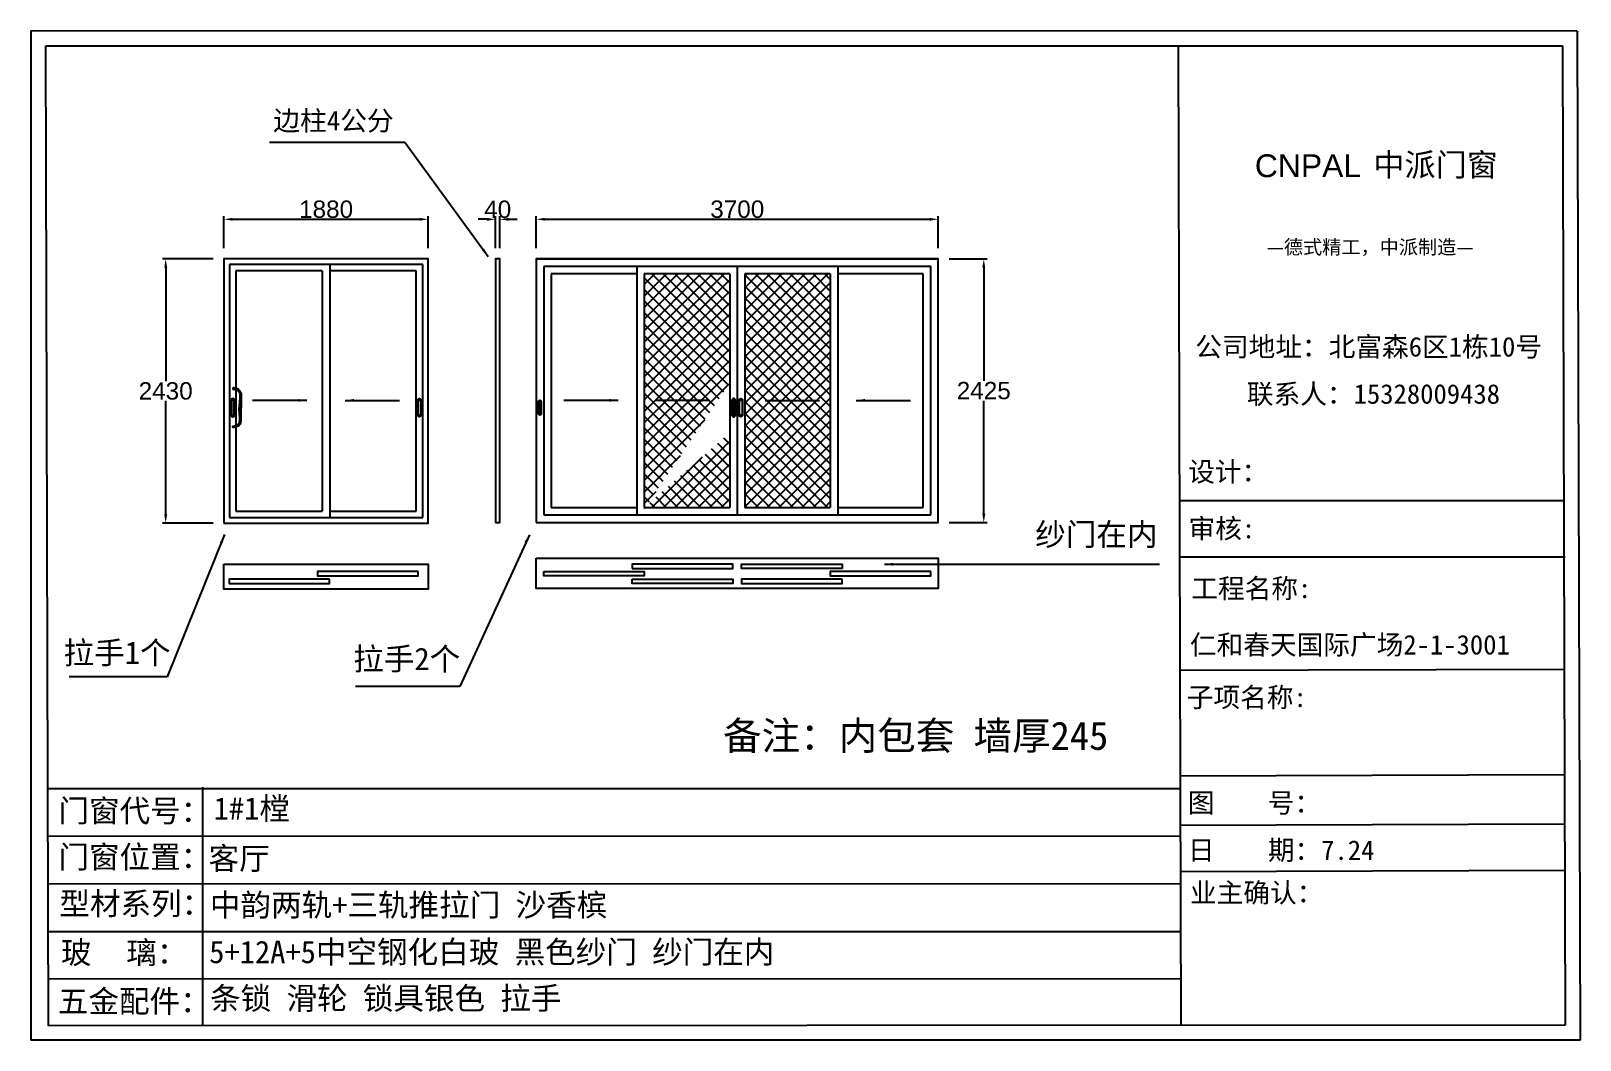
# Model space of a CAD drawing. Header units: inches. Extents: x -138455 to 599497, y -747149 to 13167.
# Drawn here: x 371612 to 385864, y -250119 to -240834 of the extents above; entities that cross this region are included whole.
import ezdxf

# ---------------------------------------------------------------- set-up
doc = ezdxf.new("R2010")
doc.units = ezdxf.units.IN
doc.header["$MEASUREMENT"] = 0
doc.header["$PDMODE"] = 35
doc.header["$PDSIZE"] = -3
doc.layers.add('0 @ 1', color=7, linetype='Continuous')
doc.styles.add('Annotative', font='arialbd.ttf')
doc.styles.add('MtXpl_', font='')
doc.styles.get("Standard").update_dxf_attribs({"font": 'arial.ttf'})
doc.styles.get('MtXpl_').set_extended_font_data('SimSun')
doc.dimstyles.get("Standard").update_dxf_attribs({"dimtxt": 80, "dimasz": 70, "dimexe": 40, "dimexo": 80, "dimgap": 0, "dimtad": 1, "dimtih": 1, "dimtoh": 1, "dimdec": 0, "dimzin": 0, "dimdsep": 46, "dimtxsty": 'Standard', "dimcen": 0.09, "dimadec": 0, "dimazin": 0, "dimtfac": 1, "dimtdec": 0, "dimtofl": 0, "dimtmove": 0, "dimatfit": 3, "dimfxl": 0, "dimtolj": 1, "dimtzin": 0, "dimarcsym": 0})
pattern_1 = [(45, (6902.07, -7352.45), (-53.033009, 53.033009), []), (135, (6902.07, -7352.45), (-53.033009, -53.033009), [])]

# ---------------------------------------------------------------- blocks, each defined once
blk = doc.blocks.new('*D1050')
at = {"color": 0, "lineweight": -2, "transparency": 16777216}
for p, q in [((376260, -242832), (376260, -242537)), ((376340, -242567), (379880, -242567)), ((379960, -242832), (379960, -242537))]:
    blk.add_line(p, q, dxfattribs=at)
at = {"color": 0, "transparency": 16777216}
for points in [[(376340, -242554), (376340, -242580), (376260, -242567)], [(379880, -242554), (379880, -242580), (379960, -242567)]]:
    blk.add_solid(points, dxfattribs=at)
at = {"layer": 'Defpoints', "color": 0, "transparency": 16777216}
for p in [(379960, -242567), (376260, -242932), (379960, -242932)]:
    blk.add_point(p, dxfattribs=at)
at = {"color": 0, "transparency": 16777216, "insert": (378110, -242475), "char_height": 160, "attachment_point": 5}
blk.add_mtext('\\A1;3700', dxfattribs=at)
blk = doc.blocks.new('*D1051')
at = {"color": 0, "lineweight": -2, "transparency": 16777216}
for p, q in [((380060, -242932), (380408, -242932)), ((380378, -243012), (380378, -244052)), ((380378, -245277), (380378, -244236)), ((380060, -245357), (380408, -245357))]:
    blk.add_line(p, q, dxfattribs=at)
at = {"color": 0, "transparency": 16777216}
for points in [[(380365, -243012), (380392, -243012), (380378, -242932)], [(380365, -245277), (380392, -245277), (380378, -245357)]]:
    blk.add_solid(points, dxfattribs=at)
at = {"layer": 'Defpoints', "color": 0, "transparency": 16777216}
for p in [(379960, -242932), (379960, -245357), (380378, -245357)]:
    blk.add_point(p, dxfattribs=at)
at = {"color": 0, "transparency": 16777216, "insert": (380378, -244144), "char_height": 160, "attachment_point": 5}
blk.add_mtext('\\A1;2425', dxfattribs=at)
blk = doc.blocks.new('*D1052')
at = {"color": 0, "lineweight": -2, "transparency": 16777216}
for p, q in [((375806, -242567), (375726, -242567)), ((375886, -242832), (375886, -242537)), ((375926, -242832), (375926, -242537)), ((376006, -242567), (376086, -242567))]:
    blk.add_line(p, q, dxfattribs=at)
at = {"color": 0, "transparency": 16777216}
for points in [[(375806, -242554), (375806, -242581), (375886, -242567)], [(376006, -242554), (376006, -242581), (375926, -242567)]]:
    blk.add_solid(points, dxfattribs=at)
at = {"layer": 'Defpoints', "color": 0, "transparency": 16777216}
for p in [(375926, -242567), (375886, -242932), (375926, -242932)]:
    blk.add_point(p, dxfattribs=at)
at = {"color": 0, "transparency": 16777216, "insert": (375906, -242476), "char_height": 160, "attachment_point": 5}
blk.add_mtext('\\A1;40', dxfattribs=at)
blk = doc.blocks.new('*D1053')
at = {"color": 0, "lineweight": -2, "transparency": 16777216}
for p, q in [((373387, -242832), (373387, -242537)), ((373467, -242567), (375187, -242567)), ((375267, -242832), (375267, -242537))]:
    blk.add_line(p, q, dxfattribs=at)
at = {"color": 0, "transparency": 16777216}
for points in [[(373467, -242554), (373467, -242580), (373387, -242567)], [(375187, -242554), (375187, -242580), (375267, -242567)]]:
    blk.add_solid(points, dxfattribs=at)
at = {"layer": 'Defpoints', "color": 0, "transparency": 16777216}
for p in [(375267, -242567), (373387, -242932), (375267, -242932)]:
    blk.add_point(p, dxfattribs=at)
at = {"color": 0, "transparency": 16777216, "insert": (374327, -242475), "char_height": 160, "attachment_point": 5}
blk.add_mtext('\\A1;1880', dxfattribs=at)
blk = doc.blocks.new('*D1054')
at = {"color": 0, "lineweight": -2, "transparency": 16777216}
for p, q in [((373287, -242932), (372821, -242932)), ((372851, -243012), (372851, -244055)), ((372851, -245282), (372851, -244238)), ((373287, -245362), (372821, -245362))]:
    blk.add_line(p, q, dxfattribs=at)
at = {"color": 0, "transparency": 16777216}
for points in [[(372838, -243012), (372865, -243012), (372851, -242932)], [(372838, -245282), (372865, -245282), (372851, -245362)]]:
    blk.add_solid(points, dxfattribs=at)
at = {"layer": 'Defpoints', "color": 0, "transparency": 16777216}
for p in [(373387, -242932), (372851, -245362), (373387, -245362)]:
    blk.add_point(p, dxfattribs=at)
at = {"color": 0, "transparency": 16777216, "insert": (372851, -244147), "char_height": 160, "attachment_point": 5}
blk.add_mtext('\\A1;2430', dxfattribs=at)
blk = doc.blocks.new('123hhh')
for centre, radius, start, end in [((280706.3, -83231.5), 10, 16.45017, 30.15144), ((280724, -83285), 15, 176.76219, 183.23781), ((280706.3, -83338.5), 10, 329.84856, 343.54983)]:
    blk.add_arc(centre, radius, start, end)
for points, knots in [([(280691.5, -83211), (280688.9, -83210.6), (280685.3, -83210.1), (280685, -83215), (280689.9, -83216.5), (280695.6, -83216.9), (280703.8, -83219.4), (280710.5, -83226.2), (280712.5, -83239.1), (280711.7, -83253.6), (280710.7, -83267.6), (280709.5, -83277.4), (280709.2, -83282.1), (280709.1, -83284.2)], [0, 0, 0, 0, 6.082763, 8.582763, 11.318747, 19.461781, 26.725965, 36.438119, 46.233865, 64.642794, 80.276332, 88.205882, 94.390611, 94.390611, 94.390611, 94.390611]), ([(280714.9, -83226.5), (280712.4, -83222.1), (280706.8, -83213.8), (280697, -83212), (280691.5, -83211)], [0.93741, 0.93741, 0.93741, 0.93741, 13.606526, 29.417915, 29.417915, 29.417915, 29.417915]), ([(280715.8, -83228.7), (280716.2, -83230), (280717.4, -83234.2), (280716.8, -83248.6), (280716.7, -83266), (280716.7, -83280.5), (280716.7, -83285)], [1.197256, 1.197256, 1.197256, 1.197256, 5.358743, 14.155697, 44.084834, 57.684594, 57.684594, 57.684594, 57.684594]), ([(280691.5, -83359), (280688.9, -83359.4), (280685.3, -83359.9), (280685, -83355), (280689.9, -83353.5), (280695.6, -83353.1), (280703.8, -83350.6), (280710.5, -83343.8), (280712.5, -83330.9), (280711.7, -83316.4), (280710.7, -83302.4), (280709.5, -83292.6), (280709.2, -83287.9), (280709.1, -83285.8)], [0, 0, 0, 0, 6.082763, 8.582763, 11.318747, 19.461781, 26.725965, 36.438119, 46.233865, 64.642794, 80.276332, 88.205882, 94.390611, 94.390611, 94.390611, 94.390611]), ([(280715.8, -83341.3), (280716.2, -83340), (280717.4, -83335.8), (280716.8, -83321.4), (280716.7, -83304), (280716.7, -83289.5), (280716.7, -83285)], [1.197256, 1.197256, 1.197256, 1.197256, 5.358743, 14.155697, 44.084834, 57.684594, 57.684594, 57.684594, 57.684594]), ([(280714.9, -83343.5), (280712.4, -83347.9), (280706.8, -83356.2), (280697, -83358), (280691.5, -83359)], [0.93741, 0.93741, 0.93741, 0.93741, 13.606526, 29.417915, 29.417915, 29.417915, 29.417915])]:
    blk.add_open_spline(points, degree=3, knots=knots)

msp = doc.modelspace()

# ---------------------------------------------------------------- hatches: boundary and pattern name
h = msp.add_hatch()
h.set_pattern_fill('ANSI37', color=256, scale=600)
h.set_pattern_definition(pattern_1)
edge = h.paths.add_edge_path()
edge.add_line((377254.1, -243069.8), (378041, -243069.8))
edge.add_line((378041, -243069.8), (378041, -244057.7))
edge.add_line((378041, -244553.5), (378041, -245235.5))
edge.add_line((378041, -245218.5), (377254.1, -245218.5))
edge.add_line((377254.1, -243069.8), (377254.1, -245235.5))
edge.add_line((378041, -244076), (378041, -244535.2))
h = msp.add_hatch()
h.set_pattern_fill('ANSI37', color=256, scale=600)
h.set_pattern_definition(pattern_1)
edge = h.paths.add_edge_path()
edge.add_line((378966, -243069.8), (378179.1, -243069.8))
edge.add_line((378179.1, -243069.8), (378179.1, -244137.8))
edge.add_line((378966, -243069.8), (378966, -245218.5))
edge.add_line((378179.1, -245218.5), (378966, -245218.5))
edge.add_line((378179.1, -244553.5), (378179.1, -245218.5))
edge.add_line((378179.1, -244076), (378179.1, -244562))

# ---------------------------------------------------------------- linework, layer by layer
for p, q in [((385839.2, -240834.8), (371611.7, -240834.3)), ((371611.7, -240834.3), (371611.7, -250118.7)), ((385839.2, -240834.8), (385864.2, -250118.7)), ((371749.1, -240971.3), (385702.2, -240971.8)), ((371774.1, -249988.6), (371749.1, -240971.3)), ((382168, -240971.7), (382192.5, -249981.4)), ((385702.2, -240971.8), (385727.2, -249981.4)), ((382167.6, -241260.3), (382167.6, -241260.7)), ((375217, -242981.6), (373437, -242981.6)), ((373437, -242981.6), (373437, -245311.6)), ((374362, -242981.6), (374362, -245311.6)), ((375217, -245311.6), (375217, -242981.6)), ((376260, -242931.6), (379960, -242931.6)), ((379891, -243000.7), (376329.1, -243000.7)), ((376329.1, -243000.7), (376329.1, -245287.6)), ((377185, -243000.7), (377185, -245287.6)), ((378110, -243000.7), (378110, -245287.6)), ((379035, -243000.7), (379035, -245287.6)), ((379891, -245287.6), (379891, -243000.7)), ((373497, -243041.6), (373497, -244121)), ((374292, -243041.6), (373497, -243041.6)), ((374292, -243041.6), (374292, -245251.6)), ((375157, -243041.6), (374362, -243041.6)), ((375157, -245251.6), (375157, -243041.6)), ((376398.2, -243069.8), (376398.2, -245218.5)), ((377185, -243069.8), (376398.2, -243069.8)), ((377254.1, -243069.8), (377254.1, -245218.5)), ((378041, -243069.8), (377254.1, -243069.8)), ((378041, -243069.8), (378041, -244077.9)), ((378179.1, -243069.8), (378179.1, -244137.8)), ((378966, -243069.8), (378179.1, -243069.8)), ((378966, -243069.8), (378966, -245218.5)), ((379821.9, -243069.8), (379035, -243069.8)), ((379821.9, -245218.5), (379821.9, -243069.8)), ((373497, -244134.2), (373497, -244465.5)), ((378041, -244076), (378041, -244608.2)), ((378179.1, -244076), (378179.1, -244562)), ((373497, -244478.7), (373497, -245251.6)), ((378041, -244553.5), (378041, -245218.5)), ((378179.1, -244553.5), (378179.1, -245218.5)), ((373497, -245251.6), (374292, -245251.6)), ((374362, -245251.6), (375157, -245251.6)), ((376398.2, -245218.5), (377185, -245218.5)), ((377254.1, -245218.5), (378041, -245218.5)), ((378179.1, -245218.5), (378966, -245218.5)), ((379035, -245218.5), (379821.9, -245218.5)), ((382180, -245155.3), (385714.7, -245155.8)), ((373437, -245311.6), (375217, -245311.6)), ((376260, -245356.6), (379960, -245356.6)), ((376329.1, -245287.6), (379891, -245287.6)), ((382191.7, -245673.8), (385726.4, -245674.2)), ((382184.5, -246715.6), (385719, -246705.3)), ((382185.9, -247687.1), (385720.4, -247676.7)), ((371772.7, -247803.7), (382186.2, -247804.1)), ((373189.4, -247793), (373190, -249978.8)), ((382187.2, -248140.4), (385721.7, -248130)), ((371772.9, -248242.5), (382187.5, -248240.7)), ((382188.4, -248567.1), (385723, -248556.7)), ((371773.2, -248681.5), (382188.7, -248679.6)), ((371773.5, -249120.7), (382190, -249121.1)), ((371773.8, -249556.4), (382192.5, -249552.4)), ((385727.2, -249981.4), (371774.1, -249988.6)), ((385864.2, -250118.7), (371611.7, -250118.7))]:
    msp.add_line(p, q)
for points in [[(373387, -245361.6), (375267, -245361.6), (375267, -242931.6), (373387, -242931.6)], [(375885.7, -245356.6), (375925.7, -245356.6), (375925.7, -242931.6), (375885.7, -242931.6)], [(376260, -245356.6), (379960, -245356.6), (379960, -242931.6), (376260, -242931.6)], [(373480.4, -244232), (373457.7, -244232), (373457.7, -244369.4), (373480.4, -244369.4)], [(373480.4, -244232), (373457.7, -244232), (373457.7, -244369.4), (373480.4, -244369.4)], [(375173.5, -244232), (375196.3, -244232), (375196.3, -244369.4), (375173.5, -244369.4)], [(375173.5, -244232), (375196.3, -244232), (375196.3, -244369.4), (375173.5, -244369.4)], [(376305.9, -244250.5), (376283.2, -244250.5), (376283.2, -244350.7), (376305.9, -244350.7)], [(376305.9, -244250.5), (376283.2, -244250.5), (376283.2, -244350.7), (376305.9, -244350.7)], [(378088.8, -244232), (378066, -244232), (378066, -244369.4), (378088.8, -244369.4)], [(378088.8, -244232), (378066, -244232), (378066, -244369.4), (378088.8, -244369.4)], [(378131.3, -244232), (378154, -244232), (378154, -244369.4), (378131.3, -244369.4)], [(378131.3, -244232), (378154, -244232), (378154, -244369.4), (378131.3, -244369.4)], [(376260, -245684.1), (379960, -245684.1), (379960, -245964.9), (376260, -245964.9)], [(373386, -245741.6), (375266.8, -245741.6), (375266.8, -245971.6), (373386, -245971.6)], [(375174.4, -245808.5), (374249.4, -245808.5), (374249.4, -245847.9), (375174.4, -245847.9)], [(376329.1, -245808.5), (377254.1, -245808.5), (377254.1, -245847.9), (376329.1, -245847.9)], [(377144.2, -245778.7), (378069.2, -245778.7), (378069.2, -245739.3), (377144.2, -245739.3)], [(379074.2, -245778.7), (378149.2, -245778.7), (378149.2, -245739.3), (379074.2, -245739.3)], [(379891, -245808.5), (378966, -245808.5), (378966, -245847.9), (379891, -245847.9)], [(374359.3, -245877.7), (373434.3, -245877.7), (373434.3, -245917.2), (374359.3, -245917.2)], [(377144.2, -245877.7), (378069.2, -245877.7), (378069.2, -245917.2), (377144.2, -245917.2)], [(379074.2, -245877.7), (378149.2, -245877.7), (378149.2, -245917.2), (379074.2, -245917.2)]]:
    msp.add_lwpolyline(points, close=True)
for points in [[(373469.6, -244217.4), (373467.9, -244217.4, 0.4142136), (373453, -244232.4), (373453, -244368.7, 0.4142136), (373467.9, -244383.6), (373469.6, -244383.6, 0.4142136), (373484.6, -244368.7), (373484.6, -244232.4, 0.4142136)], [(373469.6, -244217.4), (373467.9, -244217.4, 0.4142136), (373453, -244232.4), (373453, -244368.7, 0.4142136), (373467.9, -244383.6), (373469.6, -244383.6, 0.4142136), (373484.6, -244368.7), (373484.6, -244232.4, 0.4142136)], [(375184.3, -244217.4), (375186, -244217.4, -0.4142136), (375201, -244232.4), (375201, -244368.7, -0.4142136), (375186, -244383.6), (375184.3, -244383.6, -0.4142136), (375169.4, -244368.7), (375169.4, -244232.4, -0.4142136)], [(375184.3, -244217.4), (375186, -244217.4, -0.4142136), (375201, -244232.4), (375201, -244368.7, -0.4142136), (375186, -244383.6), (375184.3, -244383.6, -0.4142136), (375169.4, -244368.7), (375169.4, -244232.4, -0.4142136)], [(376295.1, -244235.9), (376293.4, -244235.9, 0.4142136), (376278.5, -244250.8), (376278.5, -244349.9, 0.4142136), (376293.4, -244364.9), (376295.1, -244364.9, 0.4142136), (376310.1, -244349.9), (376310.1, -244250.8, 0.4142136)], [(376295.1, -244235.9), (376293.4, -244235.9, 0.4142136), (376278.5, -244250.8), (376278.5, -244349.9, 0.4142136), (376293.4, -244364.9), (376295.1, -244364.9, 0.4142136), (376310.1, -244349.9), (376310.1, -244250.8, 0.4142136)], [(378078, -244217.4), (378076.3, -244217.4, 0.4142136), (378061.3, -244232.4), (378061.3, -244368.7, 0.4142136), (378076.3, -244383.6), (378078, -244383.6, 0.4142136), (378092.9, -244368.7), (378092.9, -244232.4, 0.4142136)], [(378078, -244217.4), (378076.3, -244217.4, 0.4142136), (378061.3, -244232.4), (378061.3, -244368.7, 0.4142136), (378076.3, -244383.6), (378078, -244383.6, 0.4142136), (378092.9, -244368.7), (378092.9, -244232.4, 0.4142136)], [(378142.1, -244217.4), (378143.8, -244217.4, -0.4142136), (378158.7, -244232.4), (378158.7, -244368.7, -0.4142136), (378143.8, -244383.6), (378142.1, -244383.6, -0.4142136), (378127.1, -244368.7), (378127.1, -244232.4, -0.4142136)], [(378142.1, -244217.4), (378143.8, -244217.4, -0.4142136), (378158.7, -244232.4), (378158.7, -244368.7, -0.4142136), (378143.8, -244383.6), (378142.1, -244383.6, -0.4142136), (378127.1, -244368.7), (378127.1, -244232.4, -0.4142136)]]:
    msp.add_lwpolyline(points, format="xyb", close=True)

# ---------------------------------------------------------------- block references
at = {"xscale": 2.457178888009928, "yscale": 2.457178888009928, "zscale": 2.457178888009928}
msp.add_blockref('123hhh', (-316226.8, -39653.7), dxfattribs=at)

# ---------------------------------------------------------------- texts
msp.add_text('CNPAL', height=210.05).set_placement((382872.2, -242179.2))
at = {"style": 'MtXpl_'}
for s, height, p in [('中派门窗', 210.05, (383962.8, -242170.6)), ('—德式精工，中派制造—', 129.261, (382982.1, -242887.3)), ('公司地址：北富森6区1栋10号', 180, (382324.1, -243829.9)), ('联系人：15328009438', 180, (382799.1, -244264.1)), ('设计：', 180, (382259.3, -244979.4)), ('审核:', 180, (382262.2, -245502.4)), ('工程名称:', 180, (382287.6, -246052.9)), ('仁和春天国际广场2-1-3001', 180, (382274.4, -246571.6)), ('子项名称:', 180, (382245.7, -247055.2)), ('备注：内包套 墙厚245', 260, (377979.4, -247448.8)), ('图    号：', 180, (382255.9, -248026.2)), ('日    期：7.24', 180, (382256.4, -248461.4)), ('业主确认：', 180, (382275.4, -248853.2))]:
    msp.add_text(s, height=height, dxfattribs=at).set_placement(p)
at = {"layer": '0 @ 1', "style": 'Annotative'}
for s, p in [('门窗代号：', (371864.2, -248112.6)), ('门窗位置：', (371864.2, -248537.4)), ('型材系列：', (371872.9, -248966.6)), ('玻    璃：', (371887.3, -249416.5)), ('五金配件：', (371859.1, -249864.9))]:
    msp.add_text(s, height=206.21, dxfattribs=at).set_placement(p)
at = {"layer": '0 @ 1', "attachment_point": 1, "style": 'Annotative'}
for s, width, insert, char_height in [('{\\fSimSun|b1|i0|c134|p2;边柱4公分}', 1185.523, (373840.5, -241569.1), 180.693), ('{\\fSimSun|b1|i0|c134|p2;纱门在内 }', 4396.385, (380851.4, -245363.1), 206.21), ('{\\fSimSun|b1|i0|c134|p2;拉手1个 }', 4396.385, (371912, -246452.1), 206.21), ('{\\fSimSun|b1|i0|c134|p2;拉手2个 }', 4396.385, (374576.9, -246508.8), 206.21), ('{\\fSimSun|b1|i0|c134|p2;1#1樘}', 4396.385, (373292.1, -247885.3), 206.21), ('{\\fSimSun|b1|i0|c134|p2;客厅  }', 4396.385, (373246, -248344.7), 206.21), ('{\\fSimSun|b1|i0|c134|p2;中韵两轨+三轨推拉门 沙香槟}', 4396.385, (373257.9, -248772.9), 206.21), ('{\\fSimSun|b1|i0|c134|p2;5+12A+5中空钢化白玻 黑色纱门 纱门在内}', 5972.399, (373251.4, -249205.4), 206.21), ('{\\fSimSun|b1|i0|c134|p2;条锁 滑轮 锁具银色 拉手}', 5156.596, (373259.3, -249631.5), 206.21)]:
    msp.add_mtext_dynamic_manual_height_columns(s, width=width, gutter_width=903.5, heights=[0], dxfattribs=dict(at, insert=insert, char_height=char_height))

# ---------------------------------------------------------------- dimensions: what is measured, and where the dimension line sits
for base, p1, p2, picture, middle in [((375267, -242566.9), (373387, -242931.6), (375267, -242931.6), '*D1053', (374327, -242475.2)), ((379960, -242566.9), (376260, -242931.6), (379960, -242931.6), '*D1050', (378110, -242475.1))]:
    dim = msp.add_linear_dim(base=base, p1=p1, p2=p2, dimstyle='Standard', override={"dimtxt": 160, "dimasz": 80, "dimexe": 30, "dimexo": 100, "dimgap": 10})
    dim.commit()
    dim.dimension.update_dxf_attribs({"geometry": picture, "text_midpoint": middle})
dim = msp.add_linear_dim(base=(375925.7, -242567.2), p1=(375885.7, -242931.6), p2=(375925.7, -242931.6), dimstyle='Standard', override={"dimtxt": 160, "dimasz": 80, "dimexe": 30, "dimexo": 100, "dimgap": 10})
dim.commit()
dim.dimension.update_dxf_attribs({"geometry": '*D1052', "text_midpoint": (375905.7, -242567.2), "dimtype": 160})
for base, p1, p2, picture, middle in [((372851.4, -245361.6), (373387, -242931.6), (373387, -245361.6), '*D1054', (372851.4, -244146.6)), ((380378.4, -245356.6), (379960, -242931.6), (379960, -245356.6), '*D1051', (380378.4, -244144.1))]:
    dim = msp.add_linear_dim(base=base, p1=p1, p2=p2, angle=90, dimstyle='Standard', override={"dimtxt": 160, "dimasz": 80, "dimexe": 30, "dimexo": 100, "dimgap": 10})
    dim.commit()
    dim.dimension.update_dxf_attribs({"geometry": picture, "text_midpoint": middle})

# ---------------------------------------------------------------- leaders
for points in [[(375817.9, -242911), (375050.9, -241859.9), (373805.3, -241859.9)], [(374150.3, -244233.3), (373650.5, -244233.3)], [(374503.6, -244233.3), (375003.4, -244233.3)], [(377015.1, -244233.3), (376515.3, -244233.3)], [(377854.5, -244233.3), (377354.6, -244233.3)], [(378365.6, -244233.3), (378865.4, -244233.3)], [(379204.9, -244233.3), (379704.8, -244233.3)], [(373393.6, -245468.3), (372866.2, -246776.7), (371962.1, -246776.7)], [(376197.2, -245469.5), (375558.8, -246865.1), (374596.4, -246865.1)], [(379464, -245741.3), (381995.1, -245741.3)]]:
    msp.add_leader(points, dimstyle='Standard', override={"dimtxt": 160, "dimasz": 80, "dimexe": 30, "dimexo": 100, "dimgap": 10, "dimtad": 0})

doc.saveas('drawing.dxf')
